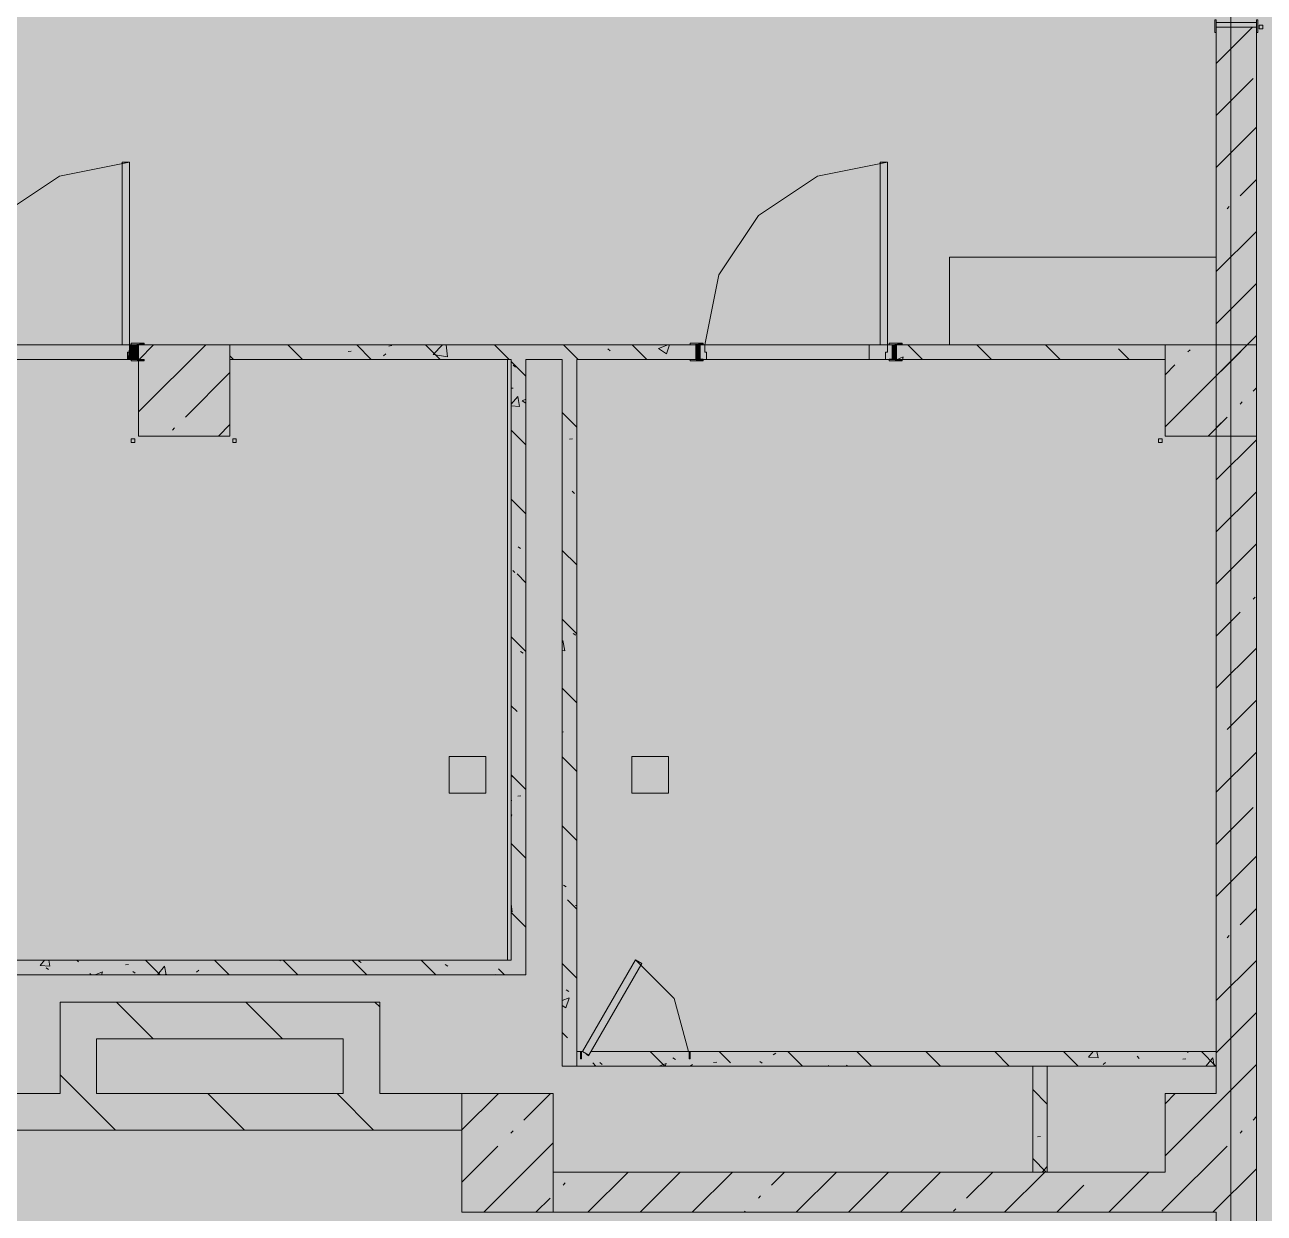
# Model space of a CAD drawing. Header units: millimetres. Extents: x -3817 to 677485, y -22715 to 103890.
# Drawn here: x 13895 to 13948.4, y -19518.1 to -19466.9 of the extents above; entities that cross this region are included whole.
import ezdxf

# ---------------------------------------------------------------- set-up
doc = ezdxf.new("R2010")
doc.units = ezdxf.units.MM
doc.layers.add('PDF _Геометрия', color=7, linetype='Continuous', true_color=0x1d1d1d)
doc.layers.add('PDF _Сплошная заливка', color=7, linetype='Continuous', true_color=0xffffff)

msp = doc.modelspace()

# ---------------------------------------------------------------- hatches: boundary and pattern name
at = {"layer": 'PDF _Сплошная заливка', "true_color": 0xd9d9d9, "transparency": 33554559}
for points in [[(13871.022, -19606.078), (13878.479, -19606.078), (13878.479, -19577.89), (13949.343, -19577.89), (13949.343, -19388.526), (13611.166, -19388.526), (13611.166, -19416.651), (13586.364, -19416.651), (13586.364, -19606.078), (13856.416, -19606.078)], [(13899.896, -19484.586), (13903.833, -19484.586), (13903.833, -19480.649), (13899.896, -19480.649), (13899.896, -19481.279), (13899.896, -19481.342)], [(13904.703, -19507.813), (13916.587, -19507.813), (13916.587, -19507.183), (13884.748, -19507.183), (13884.657, -19507.341), (13884.306, -19507.183), (13884.07, -19507.183), (13884.07, -19507.813), (13900.236, -19507.813)], [(13900.236, -19510.569), (13908.714, -19510.569), (13908.714, -19508.994), (13898.085, -19508.994), (13898.085, -19510.569)], [(13946.351, -19511.75), (13946.351, -19511.12), (13919.393, -19511.12), (13919.302, -19511.278), (13918.95, -19511.12), (13918.793, -19511.12), (13918.793, -19511.75), (13944.056, -19511.75)], [(13879.424, -19514.506), (13913.832, -19514.506), (13913.832, -19512.931), (13879.424, -19512.931), (13879.424, -19513.93)], [(13917.769, -19518.049), (13917.769, -19512.931), (13913.832, -19512.931), (13913.832, -19518.049), (13914.843, -19518.049)], [(13946.351, -19518.049), (13948.083, -19518.049), (13948.083, -19512.931), (13944.146, -19512.931), (13944.146, -19518.049)], [(13944.146, -19518.049), (13944.146, -19516.317), (13917.769, -19516.317), (13917.769, -19518.049), (13944.056, -19518.049)]]:
    msp.add_hatch(color=254, dxfattribs=at).paths.add_polyline_path(points)
h = msp.add_hatch(color=254, dxfattribs=at)
h.paths.add_polyline_path([(13948.083, -19484.586), (13948.083, -19481.594), (13946.351, -19481.594), (13946.351, -19484.586)], flags=0)
h.paths.add_polyline_path([(13948.083, -19453.485), (13948.083, -19425.139), (13946.351, -19425.139), (13946.417, -19453.485)], flags=0)
h.paths.add_polyline_path([(13947.328, -19421.202), (13948.083, -19421.202), (13948.083, -19394.432), (13946.351, -19394.432), (13946.351, -19421.202)], flags=0)
h = msp.add_hatch(color=254, dxfattribs=at)
h.paths.add_polyline_path([(13948.083, -19481.594), (13948.083, -19466.949), (13946.351, -19466.949), (13946.351, -19481.594)], flags=0)
h.paths.add_polyline_path([(13946.351, -19458.288), (13948.083, -19458.288), (13948.083, -19457.421), (13946.351, -19457.421), (13946.351, -19458.051)], flags=0)
at = {"layer": 'PDF _Сплошная заливка', "true_color": 0xcdcdcd, "transparency": 33554559}
for points in [[(13899.187, -19480.649), (13899.502, -19480.649), (13899.502, -19472.775), (13899.187, -19472.775), (13899.187, -19478.711)], [(13931.863, -19480.649), (13932.178, -19480.649), (13932.178, -19472.775), (13931.863, -19472.775), (13931.863, -19478.711)]]:
    msp.add_hatch(color=254, dxfattribs=at).paths.add_polyline_path(points)
at = {"layer": 'PDF _Сплошная заливка', "true_color": 0xd9d9d9, "transparency": 33554559}
h = msp.add_hatch(color=254, dxfattribs=at)
h.paths.add_polyline_path([(13932.808, -19481.279), (13944.146, -19481.279), (13944.146, -19480.649), (13932.572, -19480.649), (13932.572, -19481.279)], flags=0)
h.paths.add_polyline_path([(13903.833, -19481.279), (13923.911, -19481.279), (13923.911, -19480.649), (13903.833, -19480.649), (13903.833, -19480.803)], flags=0)
h.paths.add_polyline_path([(13885.629, -19481.279), (13891.235, -19481.279), (13891.235, -19480.649), (13882.611, -19480.649), (13882.611, -19481.279), (13884.07, -19481.279)], flags=0)
h.paths.add_polyline_path([(13873.714, -19481.279), (13873.95, -19481.279), (13873.95, -19480.649), (13872.18, -19480.649), (13872.18, -19481.279)], flags=0)
at = {"layer": 'PDF _Сплошная заливка', "true_color": 0xcdcdcd, "transparency": 33554559}
h = msp.add_hatch(color=254, dxfattribs=at)
h.paths.add_polyline_path([(13924.108, -19481.279), (13924.383, -19481.279), (13924.304, -19480.649), (13924.108, -19480.649)], flags=0)
h.paths.add_polyline_path([(13932.099, -19481.279), (13932.375, -19481.279), (13932.375, -19480.649), (13932.178, -19480.649), (13932.178, -19480.964)], flags=0)
at = {"layer": 'PDF _Сплошная заливка', "true_color": 0xd9d9d9, "transparency": 33554559}
h = msp.add_hatch(color=254, dxfattribs=at)
h.paths.add_polyline_path([(13946.351, -19571.984), (13948.083, -19571.984), (13948.083, -19518.049), (13946.351, -19518.049), (13946.351, -19566.758)], flags=0)
h.paths.add_polyline_path([(13946.351, -19512.931), (13948.083, -19512.931), (13948.083, -19484.586), (13946.351, -19484.586), (13946.351, -19511.75)], flags=0)

# ---------------------------------------------------------------- linework, layer by layer
at = {"layer": 'PDF _Геометрия', "color": 253, "lineweight": 9, "true_color": 0xaaaaaa}
msp.add_lwpolyline([(13946.981, -19618.882), (13946.981, -19525.301), (13946.981, -19524.901), (13946.981, -19431.319)], dxfattribs=at)
at = {"layer": 'PDF _Геометрия', "color": 9, "lineweight": 9, "true_color": 0xb7b7b7}
for points in [[(13946.351, -19466.634), (13946.288, -19466.634), (13946.288, -19467.185), (13946.351, -19467.185)], [(13948.083, -19466.752), (13946.351, -19466.752), (13946.351, -19466.949), (13948.083, -19466.949)], [(13948.146, -19466.634), (13948.083, -19466.634), (13948.083, -19467.185), (13948.146, -19467.185)], [(13899.502, -19472.775), (13899.187, -19472.775), (13899.187, -19480.649), (13899.502, -19480.649)], [(13932.178, -19472.775), (13931.863, -19472.775), (13931.863, -19480.649), (13932.178, -19480.649)], [(13899.502, -19480.649), (13899.502, -19480.964), (13899.423, -19480.964), (13899.423, -19481.279), (13899.699, -19481.279), (13899.699, -19480.649)], [(13899.581, -19480.649), (13900.132, -19480.649), (13900.132, -19480.586), (13899.581, -19480.586)], [(13899.581, -19480.657), (13899.699, -19480.657), (13899.699, -19480.649), (13899.581, -19480.649)], [(13899.699, -19481.279), (13899.896, -19481.279), (13899.896, -19480.649), (13899.699, -19480.649)], [(13924.226, -19480.649), (13924.226, -19480.586), (13923.674, -19480.586), (13923.674, -19480.649)], [(13924.108, -19481.279), (13924.108, -19480.649), (13923.911, -19480.649), (13923.911, -19481.279)], [(13924.304, -19480.649), (13924.108, -19480.649), (13924.108, -19481.279), (13924.383, -19481.279), (13924.383, -19480.964), (13924.304, -19480.964)], [(13924.226, -19480.657), (13924.226, -19480.649), (13924.108, -19480.649), (13924.108, -19480.657)], [(13932.178, -19480.649), (13932.178, -19480.964), (13932.099, -19480.964), (13932.099, -19481.279), (13932.375, -19481.279), (13932.375, -19480.649)], [(13932.257, -19480.649), (13932.808, -19480.649), (13932.808, -19480.586), (13932.257, -19480.586)], [(13932.257, -19480.657), (13932.375, -19480.657), (13932.375, -19480.649), (13932.257, -19480.649)], [(13932.375, -19481.279), (13932.572, -19481.279), (13932.572, -19480.649), (13932.375, -19480.649)], [(13899.581, -19481.279), (13899.699, -19481.279), (13899.699, -19481.271), (13899.581, -19481.271)], [(13899.581, -19481.342), (13900.132, -19481.342), (13900.132, -19481.279), (13899.581, -19481.279)], [(13924.226, -19481.342), (13924.226, -19481.279), (13923.674, -19481.279), (13923.674, -19481.342)], [(13924.226, -19481.279), (13924.226, -19481.271), (13924.108, -19481.271), (13924.108, -19481.279)], [(13932.257, -19481.279), (13932.375, -19481.279), (13932.375, -19481.271), (13932.257, -19481.271)], [(13932.257, -19481.342), (13932.808, -19481.342), (13932.808, -19481.279), (13932.257, -19481.279)], [(13914.862, -19498.404), (13914.862, -19499.979), (13913.287, -19499.979), (13913.287, -19498.404)], [(13922.736, -19498.404), (13922.736, -19499.979), (13921.161, -19499.979), (13921.161, -19498.404)], [(13921.312, -19507.165), (13919.029, -19511.12), (13919.302, -19511.278), (13921.585, -19507.323)], [(13918.99, -19511.435), (13918.99, -19511.12), (13918.95, -19511.12), (13918.95, -19511.435)], [(13923.635, -19511.435), (13923.674, -19511.435), (13923.674, -19511.12), (13923.635, -19511.12)]]:
    msp.add_lwpolyline(points, close=True, dxfattribs=at)
at = {"layer": 'PDF _Геометрия', "color": 8, "lineweight": 9, "true_color": 0x737373}
for points in [[(13946.351, -19467.185), (13946.351, -19481.594), (13946.351, -19484.586), (13946.351, -19511.12), (13946.351, -19511.75), (13946.351, -19512.931), (13944.146, -19512.931), (13944.146, -19516.317), (13917.769, -19516.317), (13917.769, -19518.049), (13944.146, -19518.049), (13946.351, -19518.049), (13946.351, -19571.984), (13948.083, -19571.984), (13948.083, -19518.049), (13948.083, -19512.931), (13948.083, -19484.586), (13948.083, -19481.594), (13948.083, -19467.185)], [(13946.351, -19468.516), (13947.918, -19466.949)], [(13948.083, -19466.949), (13946.351, -19466.949)], [(13946.351, -19470.761), (13947.938, -19469.174)], [(13946.351, -19473.006), (13948.083, -19471.274)], [(13947.377, -19474.225), (13948.083, -19473.519)], [(13946.815, -19474.786), (13946.909, -19474.693)], [(13946.351, -19477.496), (13948.083, -19475.764)], [(13946.351, -19479.741), (13948.083, -19478.009)], [(13891.628, -19480.649), (13899.187, -19480.649)], [(13899.896, -19483.541), (13902.788, -19480.649)], [(13899.896, -19481.342), (13899.896, -19484.586), (13903.833, -19484.586), (13903.833, -19480.649), (13900.132, -19480.649), (13914.843, -19480.649)], [(13899.896, -19480.649), (13899.896, -19481.279)], [(13899.913, -19481.279), (13900.543, -19480.649)], [(13923.674, -19480.649), (13914.869, -19480.649)], [(13923.911, -19481.279), (13923.911, -19480.649)], [(13924.226, -19480.649), (13931.863, -19480.649)], [(13932.572, -19480.649), (13932.572, -19481.279)], [(13932.808, -19481.279), (13944.146, -19481.279), (13944.146, -19480.649), (13932.808, -19480.649)], [(13944.146, -19484.191), (13947.688, -19480.649)], [(13946.351, -19481.986), (13946.743, -19481.594), (13948.083, -19480.254)], [(13945.132, -19480.96), (13945.225, -19480.867)], [(13903.833, -19481.279), (13915.957, -19481.279), (13915.957, -19507.183), (13889.03, -19507.183), (13884.748, -19507.183)], [(13889.03, -19507.813), (13916.587, -19507.813), (13916.587, -19507.183), (13916.587, -19481.279), (13918.161, -19481.279), (13918.161, -19511.75), (13918.791, -19511.75), (13918.791, -19481.279), (13923.674, -19481.279)], [(13899.581, -19481.279), (13891.55, -19481.279)], [(13932.257, -19481.279), (13924.226, -19481.279)], [(13944.146, -19481.946), (13944.57, -19481.521)], [(13901.916, -19483.766), (13903.833, -19481.849)], [(13946.351, -19484.231), (13946.815, -19483.766), (13945.996, -19484.586)], [(13901.355, -19484.328), (13901.448, -19484.234)], [(13903.341, -19484.586), (13903.833, -19484.094)], [(13946.351, -19486.476), (13948.083, -19484.744)], [(13946.351, -19488.721), (13948.083, -19486.989)], [(13946.351, -19490.966), (13948.083, -19489.234)], [(13947.938, -19491.624), (13948.031, -19491.53)], [(13946.351, -19493.211), (13947.377, -19492.185)], [(13946.351, -19495.456), (13948.083, -19493.724)], [(13946.815, -19497.236), (13948.083, -19495.969)], [(13946.351, -19499.946), (13948.083, -19498.214)], [(13946.351, -19502.191), (13947.938, -19500.604)], [(13946.351, -19504.436), (13948.083, -19502.704)], [(13947.377, -19505.655), (13948.083, -19504.949)], [(13946.815, -19506.216), (13946.909, -19506.123)], [(13946.351, -19508.926), (13948.083, -19507.194)], [(13879.424, -19514.506), (13913.832, -19514.506), (13913.832, -19512.931), (13910.289, -19512.931), (13910.289, -19508.994), (13908.714, -19508.994), (13898.085, -19508.994), (13896.51, -19508.994), (13896.51, -19512.931), (13884.07, -19512.931)], [(13900.523, -19510.569), (13898.948, -19508.994)], [(13906.091, -19510.569), (13904.516, -19508.994)], [(13910.289, -19509.2), (13910.083, -19508.994)], [(13946.351, -19511.171), (13948.083, -19509.439)], [(13918.95, -19511.12), (13918.793, -19511.12), (13918.793, -19511.75), (13918.95, -19511.75), (13923.674, -19511.75), (13946.351, -19511.75), (13946.351, -19511.12), (13923.674, -19511.12), (13919.393, -19511.12)], [(13944.146, -19515.62), (13946.835, -19512.931), (13948.083, -19511.684)], [(13898.892, -19514.506), (13897.318, -19512.931), (13896.51, -19512.124)], [(13904.46, -19514.506), (13902.885, -19512.931)], [(13910.028, -19514.506), (13908.453, -19512.931)], [(13913.832, -19514.504), (13915.405, -19512.931)], [(13916.508, -19514.074), (13917.65, -19512.931)], [(13944.146, -19513.375), (13944.57, -19512.951)], [(13947.938, -19514.074), (13948.083, -19513.928)], [(13915.947, -19514.635), (13916.04, -19514.541)], [(13947.377, -19514.635), (13947.47, -19514.541)], [(13913.832, -19516.749), (13915.386, -19515.196)], [(13914.777, -19518.049), (13917.769, -19515.058)], [(13944.009, -19518.002), (13944.146, -19517.865), (13946.815, -19515.196)], [(13918.753, -19516.319), (13918.755, -19516.317)], [(13919.267, -19518.049), (13921, -19516.317)], [(13921.512, -19518.049), (13923.245, -19516.317)], [(13923.757, -19518.049), (13925.49, -19516.317)], [(13927.172, -19516.88), (13927.735, -19516.317)], [(13928.247, -19518.049), (13929.98, -19516.317)], [(13930.492, -19518.049), (13932.223, -19516.319)], [(13932.737, -19518.049), (13934.47, -19516.317)], [(13935.591, -19517.441), (13936.715, -19516.317)], [(13937.227, -19518.049), (13938.96, -19516.317)], [(13941.203, -19516.319), (13941.205, -19516.317)], [(13941.717, -19518.049), (13943.45, -19516.317)], [(13946.207, -19518.049), (13948.083, -19516.173)], [(13918.192, -19516.88), (13918.285, -19516.786)], [(13939.472, -19518.049), (13940.642, -19516.88)], [(13917.022, -19518.049), (13917.631, -19517.441)], [(13926.611, -19517.441), (13926.704, -19517.348)], [(13926.002, -19518.049), (13926.049, -19518.002)], [(13935.029, -19518.002), (13935.123, -19517.909)]]:
    msp.add_lwpolyline(points, dxfattribs=at)
at = {"layer": 'PDF _Геометрия', "color": 9, "lineweight": 9, "true_color": 0xb7b7b7}
for points in [[(13932.808, -19480.649), (13934.855, -19480.649), (13934.855, -19476.87), (13946.351, -19476.87), (13946.351, -19467.185)], [(13891.628, -19480.649), (13899.187, -19480.649), (13891.628, -19480.649), (13892.228, -19477.636), (13893.935, -19475.081), (13896.489, -19473.375), (13899.502, -19472.775)], [(13924.304, -19480.649), (13924.904, -19477.636), (13926.611, -19475.081), (13929.165, -19473.375), (13932.178, -19472.775)], [(13946.351, -19476.87), (13934.855, -19476.87), (13934.855, -19480.649)], [(13900.132, -19480.649), (13914.843, -19480.649)], [(13914.869, -19480.649), (13923.674, -19480.649), (13922.73, -19480.649)], [(13932.257, -19481.279), (13931.391, -19481.279), (13931.391, -19480.649), (13924.226, -19480.649), (13931.863, -19480.649)], [(13884.748, -19507.183), (13915.799, -19507.183), (13915.799, -19481.279), (13903.833, -19481.279), (13903.833, -19484.586), (13899.896, -19484.586), (13899.896, -19481.342)], [(13918.791, -19481.279), (13918.791, -19511.12), (13919.029, -19511.12)], [(13944.146, -19484.586), (13944.146, -19481.279), (13932.808, -19481.279)], [(13919.393, -19511.12), (13946.351, -19511.12), (13946.351, -19484.586)], [(13923.596, -19511.12), (13922.984, -19508.837), (13921.312, -19507.165)], [(13944.056, -19518.049), (13913.832, -19518.049), (13913.832, -19514.506), (13879.424, -19514.506), (13879.424, -19518.049), (13877.219, -19518.049), (13877.219, -19519.624)], [(13943.516, -19574.189), (13943.516, -19570.291), (13946.351, -19570.291), (13946.351, -19518.049)]]:
    msp.add_lwpolyline(points, dxfattribs=at)
at = {"layer": 'PDF _Геометрия', "color": 8, "lineweight": 9, "true_color": 0x737373}
for points in [[(13948.201, -19467.033), (13948.359, -19467.033), (13948.359, -19466.876), (13948.201, -19466.876)], [(13948.083, -19484.586), (13948.083, -19480.649), (13944.146, -19480.649), (13944.146, -19484.586)], [(13948.083, -19482.499), (13947.938, -19482.644)], [(13947.47, -19483.112), (13947.377, -19483.205)], [(13899.73, -19484.865), (13899.73, -19484.712), (13899.573, -19484.712), (13899.573, -19484.865)], [(13904.104, -19484.708), (13903.951, -19484.708), (13903.951, -19484.865), (13904.104, -19484.865)], [(13944.024, -19484.858), (13944.024, -19484.704), (13943.867, -19484.704), (13943.867, -19484.858)], [(13908.714, -19512.931), (13898.085, -19512.931), (13898.085, -19510.569), (13908.714, -19510.569)], [(13938.438, -19511.75), (13938.438, -19516.317), (13939.068, -19516.317), (13939.068, -19511.75)], [(13917.769, -19518.049), (13917.769, -19512.931), (13913.832, -19512.931), (13913.832, -19518.049)]]:
    msp.add_lwpolyline(points, close=True, dxfattribs=at)
at = {"layer": 'PDF _Геометрия', "color": 253, "lineweight": 9, "true_color": 0xa3a3a3}
for points in [[(13906.959, -19481.279), (13906.329, -19480.649)], [(13909.927, -19481.279), (13909.297, -19480.649)], [(13910.675, -19480.704), (13910.806, -19480.687)], [(13912.898, -19481.279), (13912.268, -19480.649)], [(13913.213, -19481.165), (13912.59, -19481.068), (13912.992, -19480.649)], [(13913.213, -19481.165), (13913.153, -19480.649)], [(13915.866, -19481.279), (13915.236, -19480.649)], [(13918.838, -19481.279), (13918.208, -19480.649)], [(13921.806, -19481.279), (13921.176, -19480.649)], [(13922.655, -19481.039), (13922.307, -19480.804), (13922.71, -19480.649)], [(13922.655, -19481.039), (13922.786, -19480.649)], [(13933.685, -19481.279), (13933.055, -19480.649)], [(13936.656, -19481.279), (13936.026, -19480.649)], [(13939.624, -19481.279), (13938.994, -19480.649)], [(13903.987, -19481.279), (13903.833, -19481.124)], [(13908.923, -19480.935), (13909.054, -19480.918)], [(13910.453, -19481.126), (13910.557, -19481.046)], [(13920.125, -19480.821), (13920.222, -19480.91)], [(13932.589, -19481.279), (13932.857, -19481.176)], [(13932.823, -19481.279), (13932.857, -19481.177)], [(13942.596, -19481.279), (13942.143, -19480.827)], [(13916.587, -19481.999), (13915.957, -19481.369)], [(13916.043, -19481.522), (13916.14, -19481.611)], [(13915.957, -19482.527), (13916.036, -19482.517)], [(13915.957, -19483.212), (13916.239, -19482.876)], [(13915.957, -19483.283), (13916.32, -19483.314)], [(13916.32, -19483.315), (13916.239, -19482.876)], [(13916.587, -19483.17), (13916.426, -19483.061), (13916.587, -19483)], [(13918.791, -19484.204), (13918.161, -19483.574)], [(13916.587, -19484.967), (13915.957, -19484.337)], [(13918.467, -19484.715), (13918.598, -19484.698)], [(13918.682, -19487.063), (13918.583, -19486.964)], [(13916.587, -19487.939), (13915.957, -19487.309)], [(13916.252, -19489.363), (13916.363, -19489.433)], [(13918.791, -19490.143), (13918.161, -19489.514)], [(13916.022, -19490.386), (13916.12, -19490.475)], [(13916.587, -19490.907), (13916.208, -19490.528)], [(13918.791, -19493.111), (13918.161, -19492.481)], [(13916.587, -19493.878), (13915.957, -19493.248)], [(13918.161, -19493.43), (13918.181, -19493.406)], [(13918.262, -19493.845), (13918.181, -19493.406)], [(13918.625, -19493.097), (13918.736, -19493.168)], [(13916.364, -19493.88), (13916.476, -19493.951)], [(13918.161, -19493.836), (13918.262, -19493.845)], [(13918.791, -19496.083), (13918.161, -19495.453)], [(13916.208, -19496.467), (13915.957, -19496.216)], [(13918.161, -19497.347), (13918.215, -19497.34)], [(13918.791, -19499.051), (13918.161, -19498.421)], [(13916.587, -19499.818), (13915.957, -19499.188)], [(13916.002, -19499.249), (13916.099, -19499.339)], [(13915.957, -19500.288), (13915.981, -19500.303)], [(13916.243, -19500.118), (13916.374, -19500.101)], [(13915.957, -19500.93), (13915.985, -19500.919)], [(13915.957, -19501.003), (13915.985, -19500.92)], [(13918.791, -19502.022), (13918.161, -19501.393)], [(13916.587, -19502.786), (13915.957, -19502.156)], [(13918.213, -19503.948), (13918.325, -19504.019)], [(13915.997, -19505.097), (13915.957, -19504.752)], [(13918.791, -19504.99), (13918.385, -19504.585)], [(13915.957, -19505.09), (13915.997, -19505.096)], [(13916.587, -19505.757), (13915.957, -19505.127)], [(13918.733, -19504.827), (13918.791, -19504.819)], [(13896.073, -19507.444), (13895.654, -19507.407), (13895.842, -19507.183)], [(13896.073, -19507.444), (13896.025, -19507.183)], [(13897.3, -19507.257), (13897.226, -19507.183)], [(13899.333, -19507.381), (13899.464, -19507.364)], [(13900.824, -19507.813), (13900.194, -19507.183)], [(13903.796, -19507.813), (13903.166, -19507.183)], [(13905.981, -19507.206), (13906.011, -19507.183)], [(13906.764, -19507.813), (13906.134, -19507.183)], [(13909.735, -19507.813), (13909.105, -19507.183)], [(13909.377, -19507.209), (13909.488, -19507.28)], [(13912.703, -19507.813), (13912.073, -19507.183)], [(13913.114, -19507.367), (13913.225, -19507.438)], [(13918.791, -19507.962), (13918.161, -19507.332)], [(13895.906, -19507.518), (13896.018, -19507.589)], [(13897.856, -19507.813), (13897.795, -19507.752)], [(13898.024, -19507.813), (13898.341, -19507.692)], [(13898.3, -19507.813), (13898.341, -19507.692)], [(13899.643, -19507.676), (13899.754, -19507.747)], [(13900.703, -19507.813), (13901.012, -19507.444)], [(13901.081, -19507.813), (13901.013, -19507.445)], [(13901.061, -19507.766), (13901.113, -19507.813)], [(13902.387, -19507.699), (13902.491, -19507.619)], [(13915.179, -19507.813), (13915.27, -19507.801)], [(13915.675, -19507.813), (13915.416, -19507.554)], [(13918.326, -19508.465), (13918.438, -19508.536)], [(13918.161, -19508.928), (13918.46, -19508.813)], [(13918.318, -19509.237), (13918.46, -19508.814)], [(13918.161, -19509.131), (13918.318, -19509.236)], [(13918.385, -19510.524), (13918.161, -19510.3)], [(13922.58, -19511.75), (13921.95, -19511.12)], [(13925.414, -19511.613), (13924.921, -19511.12)], [(13928.519, -19511.75), (13927.889, -19511.12)], [(13931.491, -19511.75), (13930.861, -19511.12)], [(13934.459, -19511.75), (13933.829, -19511.12)], [(13937.43, -19511.75), (13936.8, -19511.12)], [(13940.398, -19511.75), (13939.768, -19511.12)], [(13941.259, -19511.397), (13940.84, -19511.361), (13941.042, -19511.12)], [(13941.259, -19511.398), (13941.207, -19511.12)], [(13945.107, -19511.157), (13945.154, -19511.12)], [(13946.337, -19511.75), (13945.708, -19511.12)], [(13919.194, -19511.241), (13919.306, -19511.312)], [(13919.612, -19511.75), (13919.474, -19511.613)], [(13919.774, -19511.589), (13919.872, -19511.678)], [(13922.328, -19511.75), (13922.638, -19511.631)], [(13922.598, -19511.75), (13922.638, -19511.632)], [(13922.931, -19511.399), (13923.042, -19511.47)], [(13923.672, -19511.75), (13923.766, -19511.678)], [(13924.684, -19511.599), (13924.815, -19511.581)], [(13926.668, -19511.557), (13926.779, -19511.627)], [(13927.256, -19511.265), (13927.36, -19511.185)], [(13941.471, -19511.682), (13941.576, -19511.601)], [(13943.034, -19511.415), (13942.935, -19511.316)], [(13944.911, -19511.454), (13945.042, -19511.437)], [(13945.902, -19511.75), (13946.198, -19511.398)], [(13946.263, -19511.75), (13946.198, -19511.398)], [(13929.616, -19511.724), (13929.644, -19511.75)], [(13930.404, -19511.714), (13930.46, -19511.75)], [(13939.068, -19513.388), (13938.438, -19512.758)], [(13938.649, -19514.797), (13938.78, -19514.78)], [(13939.025, -19516.317), (13938.438, -19515.729)], [(13938.844, -19516.317), (13939.068, -19516.083)]]:
    msp.add_lwpolyline(points, dxfattribs=at)
at = {"layer": 'PDF _Сплошная заливка', "color": 254, "lineweight": 35, "true_color": 0xd7d7d7, "transparency": 33554559}
for points in [[(13948.083, -19466.949), (13948.083, -19466.752), (13946.351, -19466.949), (13946.351, -19466.752)], [(13899.896, -19481.279), (13899.896, -19480.649), (13899.699, -19481.279), (13899.699, -19480.649)], [(13924.108, -19481.279), (13924.108, -19480.649), (13923.911, -19481.279), (13923.911, -19480.649)], [(13932.572, -19481.279), (13932.572, -19480.649), (13932.375, -19481.279), (13932.375, -19480.649)]]:
    msp.add_solid(points, dxfattribs=at)
at = {"layer": 'PDF _Сплошная заливка', "color": 254, "lineweight": 35, "true_color": 0xcdcdcd, "transparency": 33554559}
for points in [[(13899.699, -19481.279), (13899.699, -19480.649), (13899.423, -19481.279), (13899.502, -19480.649)], [(13900.132, -19480.649), (13900.132, -19480.586), (13899.581, -19480.649)], [(13924.226, -19480.649), (13924.226, -19480.586), (13923.674, -19480.649)], [(13932.808, -19480.649), (13932.808, -19480.586), (13932.257, -19480.649)], [(13900.132, -19481.342), (13900.132, -19481.279), (13899.581, -19481.342)], [(13924.226, -19481.342), (13924.226, -19481.279), (13923.674, -19481.342)], [(13932.808, -19481.342), (13932.808, -19481.279), (13932.257, -19481.342)], [(13919.302, -19511.278), (13921.585, -19507.323), (13919.029, -19511.12), (13921.312, -19507.165)]]:
    msp.add_solid(points, dxfattribs=at)
at = {"layer": 'PDF _Сплошная заливка', "color": 254, "lineweight": 35, "true_color": 0xd9d9d9, "transparency": 33554559}
for points in [[(13948.083, -19484.586), (13948.083, -19480.649), (13944.146, -19484.586), (13944.146, -19480.649)], [(13916.587, -19507.183), (13916.587, -19481.279), (13915.957, -19507.183), (13915.957, -19481.279)], [(13918.791, -19511.75), (13918.791, -19481.279), (13918.161, -19511.75), (13918.161, -19481.279)], [(13898.085, -19512.931), (13898.085, -19508.994), (13896.51, -19512.931), (13896.51, -19508.994)], [(13910.289, -19512.931), (13910.289, -19508.994), (13908.714, -19512.931), (13908.714, -19508.994)], [(13939.068, -19516.317), (13939.068, -19511.75), (13938.438, -19516.317), (13938.438, -19511.75)]]:
    msp.add_solid(points, dxfattribs=at)

doc.saveas('drawing.dxf')
